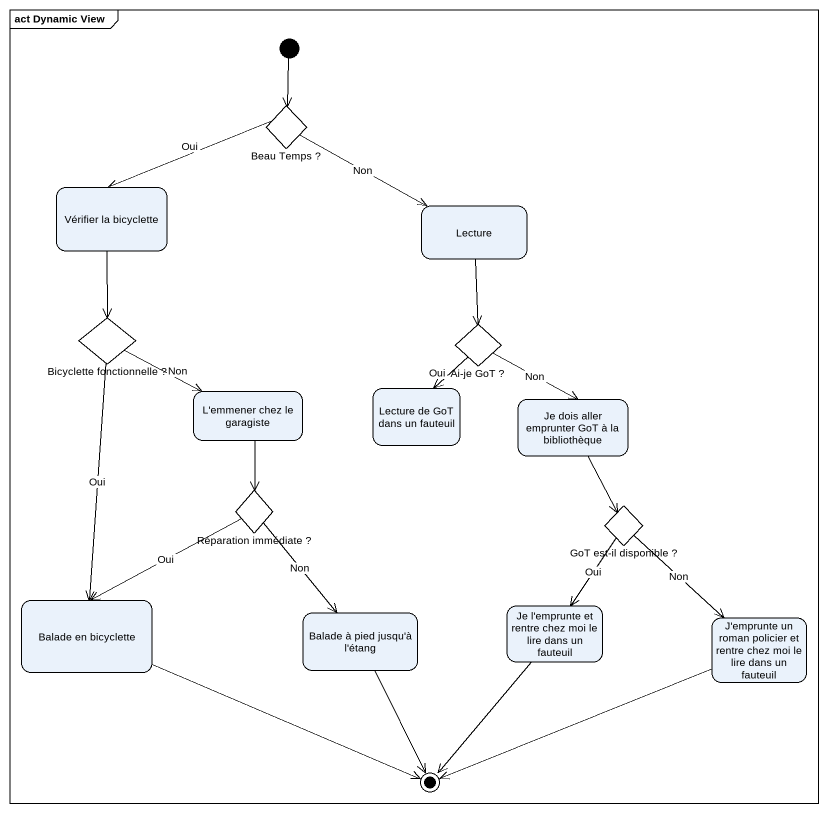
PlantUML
@startuml
mainframe act Dynamic View
hide empty description
state "Beau Temps ?" as Beau_Temps <<choice>>
state "Vérifier la bicyclette" as Vérifier_la_bicyclette
state Lecture
state "Bicyclette fonctionnelle ?" as Bicyclette_fonctionnelle <<choice>>
state "Ai-je GoT ?" as Ai_je_GoT <<choice>>
state "L'emmener chez le garagiste" as L_emmener_chez_le_garagiste
state "Lecture de GoT dans un fauteuil" as Lecture_de_GoT_dans_un
state "Je dois aller emprunter GoT à la bibliothèque" as Je_dois_aller_emprunter_GoT
state "Réparation immédiate ?" as Réparation_immédiate <<choice>>
state "GoT est-il disponible ?" as GoT_est_il_disponible <<choice>>
state "Balade en bicyclette" as Balade_en_bicyclette
state "Balade à pied jusqu'à l'étang" as Balade_à_pied_jusqu_à_l
state "Je l'emprunte et rentre chez moi le lire dans un fauteuil" as Je_l_emprunte_et_rentre
state "J'emprunte un roman policier et rentre chez moi le lire dans un fauteuil" as J_emprunte_un_roman
[*] --> Beau_Temps
Beau_Temps -left-> Vérifier_la_bicyclette : Oui
Beau_Temps -right-> Lecture : Non
Vérifier_la_bicyclette --> Bicyclette_fonctionnelle
Lecture --> Ai_je_GoT
Bicyclette_fonctionnelle -right-> L_emmener_chez_le_garagiste : Non
Bicyclette_fonctionnelle --> Balade_en_bicyclette : Oui
Ai_je_GoT --> Lecture_de_GoT_dans_un : Oui
Ai_je_GoT --> Je_dois_aller_emprunter_GoT : Non
L_emmener_chez_le_garagiste --> Réparation_immédiate
Je_dois_aller_emprunter_GoT --> GoT_est_il_disponible
Réparation_immédiate --> Balade_en_bicyclette : Oui
Réparation_immédiate --> Balade_à_pied_jusqu_à_l : Non
GoT_est_il_disponible --> Je_l_emprunte_et_rentre : Oui
GoT_est_il_disponible --> J_emprunte_un_roman : Non
Balade_en_bicyclette -right-> [*]
Balade_à_pied_jusqu_à_l --> [*]
Je_l_emprunte_et_rentre --> [*]
J_emprunte_un_roman -left-> [*]
@enduml
